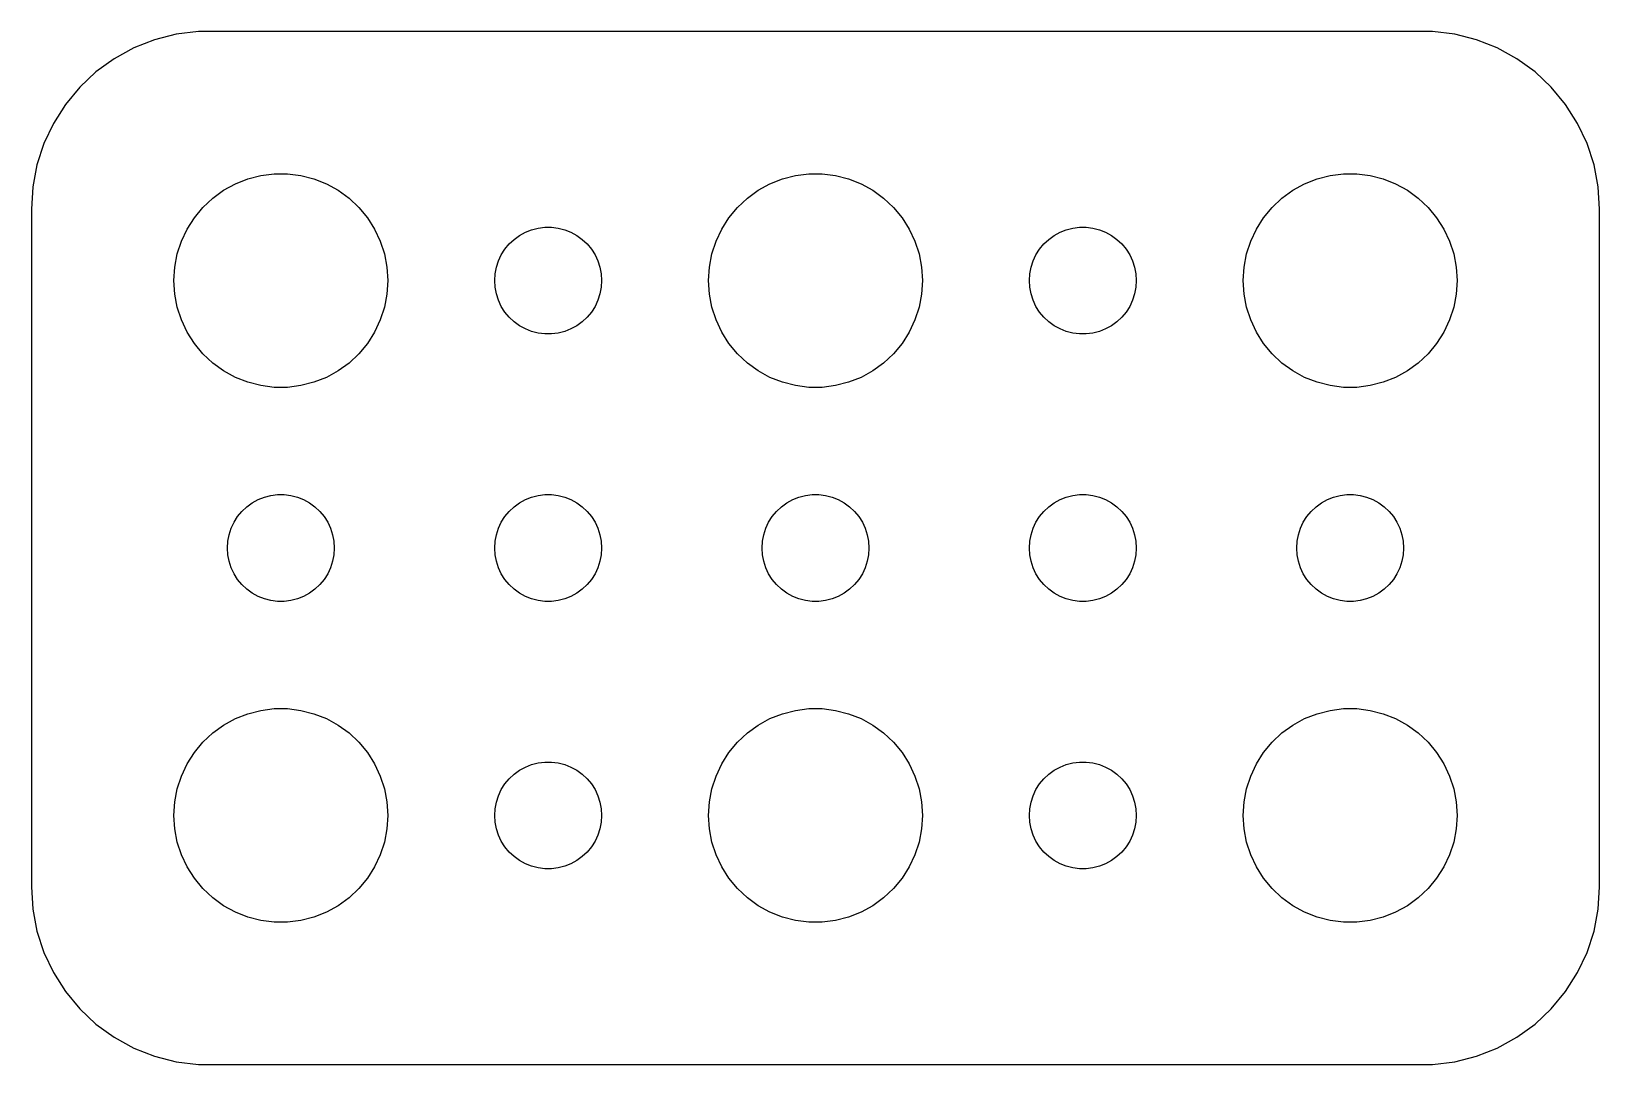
# Model space of a CAD drawing. Header units: metres. Extents: x -22 to 22, y -14.5 to 14.5.
import ezdxf

# ---------------------------------------------------------------- set-up
doc = ezdxf.new("R2010")
doc.units = ezdxf.units.M

msp = doc.modelspace()

# ---------------------------------------------------------------- linework, layer by layer
for p, q in [((-18.5451, 14.2553), (-19.1289, 14.0241)), ((-17.9369, 14.4114), (-18.5451, 14.2553)), ((-17.3139, 14.4901), (-17.9369, 14.4114)), ((17.3139, 14.4901), (-17.3139, 14.4901)), ((17.9369, 14.4114), (17.3139, 14.4901)), ((18.5451, 14.2553), (17.9369, 14.4114)), ((19.1289, 14.0241), (18.5451, 14.2553)), ((-19.6791, 13.7216), (-20.1871, 13.3526)), ((-19.1289, 14.0241), (-19.6791, 13.7216)), ((19.6791, 13.7216), (19.1289, 14.0241)), ((20.1871, 13.3526), (19.6791, 13.7216)), ((-20.1871, 13.3526), (-20.6448, 12.9227)), ((20.6448, 12.9227), (20.1871, 13.3526)), ((-20.6448, 12.9227), (-21.0451, 12.4389)), ((21.0451, 12.4389), (20.6448, 12.9227)), ((-21.0451, 12.4389), (-21.3815, 11.9088)), ((21.3815, 11.9088), (21.0451, 12.4389)), ((-21.3815, 11.9088), (-21.6489, 11.3406)), ((21.6489, 11.3406), (21.3815, 11.9088)), ((-21.6489, 11.3406), (-21.8429, 10.7434)), ((21.8429, 10.7434), (21.6489, 11.3406)), ((-21.8429, 10.7434), (-21.9606, 10.1267)), ((21.9606, 10.1267), (21.8429, 10.7434)), ((-21.9606, 10.1267), (-22, 9.5)), ((-16.6075, 10.033), (-16.2773, 10.2145)), ((-16.2773, 10.2145), (-15.927, 10.3532)), ((-15.927, 10.3532), (-15.5621, 10.4469)), ((-15.5621, 10.4469), (-15.1884, 10.4941)), ((-15.1884, 10.4941), (-14.8116, 10.4941)), ((-14.8116, 10.4941), (-14.4379, 10.4469)), ((-14.4379, 10.4469), (-14.0729, 10.3532)), ((-14.0729, 10.3532), (-13.7227, 10.2145)), ((-13.7227, 10.2145), (-13.3925, 10.033)), ((-1.60747, 10.033), (-1.27733, 10.2145)), ((-1.27733, 10.2145), (-0.927048, 10.3532)), ((-0.927048, 10.3532), (-0.562134, 10.4469)), ((-0.562134, 10.4469), (-0.18837, 10.4941)), ((-0.18837, 10.4941), (0.18837, 10.4941)), ((0.18837, 10.4941), (0.562134, 10.4469)), ((0.562134, 10.4469), (0.927048, 10.3532)), ((0.927048, 10.3532), (1.27733, 10.2145)), ((1.27733, 10.2145), (1.60747, 10.033)), ((13.3925, 10.033), (13.7227, 10.2145)), ((13.7227, 10.2145), (14.0729, 10.3532)), ((14.0729, 10.3532), (14.4379, 10.4469)), ((14.4379, 10.4469), (14.8116, 10.4941)), ((14.8116, 10.4941), (15.1884, 10.4941)), ((15.1884, 10.4941), (15.5621, 10.4469)), ((15.5621, 10.4469), (15.927, 10.3532)), ((15.927, 10.3532), (16.2773, 10.2145)), ((16.2773, 10.2145), (16.6075, 10.033)), ((22, 9.5), (21.9606, 10.1267)), ((-17.1869, 9.55363), (-16.9123, 9.81154)), ((-16.9123, 9.81154), (-16.6075, 10.033)), ((-13.3925, 10.033), (-13.0877, 9.81154)), ((-13.0877, 9.81154), (-12.8131, 9.55363)), ((-2.1869, 9.55363), (-1.91226, 9.81154)), ((-1.91226, 9.81154), (-1.60747, 10.033)), ((1.60747, 10.033), (1.91226, 9.81154)), ((1.91226, 9.81154), (2.1869, 9.55363)), ((12.8131, 9.55363), (13.0877, 9.81154)), ((13.0877, 9.81154), (13.3925, 10.033)), ((16.6075, 10.033), (16.9123, 9.81154)), ((16.9123, 9.81154), (17.1869, 9.55363)), ((-22, 9.5), (-22, -9.5)), ((-17.6289, 8.94525), (-17.427, 9.26335)), ((-17.427, 9.26335), (-17.1869, 9.55363)), ((-12.8131, 9.55363), (-12.5729, 9.26335)), ((-12.5729, 9.26335), (-12.3711, 8.94525)), ((-2.62891, 8.94525), (-2.42705, 9.26335)), ((-2.42705, 9.26335), (-2.1869, 9.55363)), ((2.1869, 9.55363), (2.42705, 9.26335)), ((2.42705, 9.26335), (2.62891, 8.94525)), ((12.3711, 8.94525), (12.5729, 9.26335)), ((12.5729, 9.26335), (12.8131, 9.55363)), ((17.1869, 9.55363), (17.427, 9.26335)), ((17.427, 9.26335), (17.6289, 8.94525)), ((22, -9.5), (22, 9.5)), ((-17.7893, 8.60437), (-17.6289, 8.94525)), ((-12.3711, 8.94525), (-12.2107, 8.60437)), ((-8.30373, 8.76648), (-8.13866, 8.85724)), ((-8.13866, 8.85724), (-7.96352, 8.92657)), ((-7.96352, 8.92657), (-7.78107, 8.97342)), ((-7.78107, 8.97342), (-7.59418, 8.99704)), ((-7.59418, 8.99704), (-7.40581, 8.99704)), ((-7.40581, 8.99704), (-7.21892, 8.97342)), ((-7.21892, 8.97342), (-7.03647, 8.92657)), ((-7.03647, 8.92657), (-6.86133, 8.85724)), ((-6.86133, 8.85724), (-6.69626, 8.76648)), ((-2.78932, 8.60437), (-2.62891, 8.94525)), ((2.62891, 8.94525), (2.78932, 8.60437)), ((6.69626, 8.76648), (6.86133, 8.85724)), ((6.86133, 8.85724), (7.03647, 8.92657)), ((7.03647, 8.92657), (7.21892, 8.97342)), ((7.21892, 8.97342), (7.40581, 8.99704)), ((7.40581, 8.99704), (7.59418, 8.99704)), ((7.59418, 8.99704), (7.78107, 8.97342)), ((7.78107, 8.97342), (7.96352, 8.92657)), ((7.96352, 8.92657), (8.13866, 8.85724)), ((8.13866, 8.85724), (8.30373, 8.76648)), ((12.2107, 8.60437), (12.3711, 8.94525)), ((17.6289, 8.94525), (17.7893, 8.60437)), ((-17.9057, 8.24606), (-17.7893, 8.60437)), ((-12.2107, 8.60437), (-12.0942, 8.24606)), ((-8.81445, 8.22263), (-8.71352, 8.38167)), ((-8.71352, 8.38167), (-8.59344, 8.52681)), ((-8.59344, 8.52681), (-8.45613, 8.65576)), ((-8.45613, 8.65576), (-8.30373, 8.76648)), ((-6.69626, 8.76648), (-6.54385, 8.65576)), ((-6.54385, 8.65576), (-6.40654, 8.52681)), ((-6.40654, 8.52681), (-6.28647, 8.38167)), ((-6.28647, 8.38167), (-6.18553, 8.22263)), ((-2.90575, 8.24606), (-2.78932, 8.60437)), ((2.78932, 8.60437), (2.90575, 8.24606)), ((6.18553, 8.22263), (6.28647, 8.38167)), ((6.28647, 8.38167), (6.40654, 8.52681)), ((6.40654, 8.52681), (6.54385, 8.65576)), ((6.54385, 8.65576), (6.69626, 8.76648)), ((8.30373, 8.76648), (8.45613, 8.65576)), ((8.45613, 8.65576), (8.59344, 8.52681)), ((8.59344, 8.52681), (8.71352, 8.38167)), ((8.71352, 8.38167), (8.81445, 8.22263)), ((12.0942, 8.24606), (12.2107, 8.60437)), ((17.7893, 8.60437), (17.9057, 8.24606)), ((-17.9763, 7.87599), (-17.9057, 8.24606)), ((-12.0942, 8.24606), (-12.0237, 7.87599)), ((-8.95287, 7.87303), (-8.89465, 8.05219)), ((-8.89465, 8.05219), (-8.81445, 8.22263)), ((-6.18553, 8.22263), (-6.10533, 8.05219)), ((-6.10533, 8.05219), (-6.04712, 7.87303)), ((-2.97633, 7.87599), (-2.90575, 8.24606)), ((2.90575, 8.24606), (2.97633, 7.87599)), ((6.04712, 7.87303), (6.10533, 8.05219)), ((6.10533, 8.05219), (6.18553, 8.22263)), ((8.81445, 8.22263), (8.89465, 8.05219)), ((8.89465, 8.05219), (8.95287, 7.87303)), ((12.0237, 7.87599), (12.0942, 8.24606)), ((17.9057, 8.24606), (17.9763, 7.87599)), ((-18, 7.5), (-17.9763, 7.87599)), ((-17.9763, 7.12399), (-18, 7.5)), ((-12.0237, 7.87599), (-12, 7.5)), ((-12, 7.5), (-12.0237, 7.12399)), ((-9, 7.5), (-8.98816, 7.68799)), ((-8.98816, 7.312), (-9, 7.5)), ((-8.98816, 7.68799), (-8.95287, 7.87303)), ((-6.04712, 7.87303), (-6.01183, 7.68799)), ((-6.01183, 7.68799), (-6, 7.5)), ((-6, 7.5), (-6.01183, 7.312)), ((-3, 7.5), (-2.97633, 7.87599)), ((-2.97633, 7.12399), (-3, 7.5)), ((2.97633, 7.87599), (3, 7.5)), ((3, 7.5), (2.97633, 7.12399)), ((6, 7.5), (6.01183, 7.68799)), ((6.01183, 7.312), (6, 7.5)), ((6.01183, 7.68799), (6.04712, 7.87303)), ((8.95287, 7.87303), (8.98816, 7.68799)), ((8.98816, 7.68799), (9, 7.5)), ((9, 7.5), (8.98816, 7.312)), ((12, 7.5), (12.0237, 7.87599)), ((12.0237, 7.12399), (12, 7.5)), ((17.9763, 7.87599), (18, 7.5)), ((18, 7.5), (17.9763, 7.12399)), ((-17.9057, 6.75392), (-17.9763, 7.12399)), ((-12.0237, 7.12399), (-12.0942, 6.75392)), ((-8.95287, 7.12695), (-8.98816, 7.312)), ((-8.89465, 6.9478), (-8.95287, 7.12695)), ((-6.04712, 7.12695), (-6.10533, 6.9478)), ((-6.01183, 7.312), (-6.04712, 7.12695)), ((-2.90575, 6.75392), (-2.97633, 7.12399)), ((2.97633, 7.12399), (2.90575, 6.75392)), ((6.04712, 7.12695), (6.01183, 7.312)), ((6.10533, 6.9478), (6.04712, 7.12695)), ((8.95287, 7.12695), (8.89465, 6.9478)), ((8.98816, 7.312), (8.95287, 7.12695)), ((12.0942, 6.75392), (12.0237, 7.12399)), ((17.9763, 7.12399), (17.9057, 6.75392)), ((-17.7893, 6.39561), (-17.9057, 6.75392)), ((-12.0942, 6.75392), (-12.2107, 6.39561)), ((-8.81445, 6.77736), (-8.89465, 6.9478)), ((-8.71352, 6.61832), (-8.81445, 6.77736)), ((-8.59344, 6.47318), (-8.71352, 6.61832)), ((-6.28647, 6.61832), (-6.40654, 6.47318)), ((-6.18553, 6.77736), (-6.28647, 6.61832)), ((-6.10533, 6.9478), (-6.18553, 6.77736)), ((-2.78932, 6.39561), (-2.90575, 6.75392)), ((2.90575, 6.75392), (2.78932, 6.39561)), ((6.18553, 6.77736), (6.10533, 6.9478)), ((6.28647, 6.61832), (6.18553, 6.77736)), ((6.40654, 6.47318), (6.28647, 6.61832)), ((8.71352, 6.61832), (8.59344, 6.47318)), ((8.81445, 6.77736), (8.71352, 6.61832)), ((8.89465, 6.9478), (8.81445, 6.77736)), ((12.2107, 6.39561), (12.0942, 6.75392)), ((17.9057, 6.75392), (17.7893, 6.39561)), ((-17.6289, 6.05473), (-17.7893, 6.39561)), ((-12.2107, 6.39561), (-12.3711, 6.05473)), ((-8.45613, 6.34422), (-8.59344, 6.47318)), ((-8.30373, 6.23351), (-8.45613, 6.34422)), ((-8.13866, 6.14275), (-8.30373, 6.23351)), ((-6.69626, 6.23351), (-6.86133, 6.14275)), ((-6.54385, 6.34422), (-6.69626, 6.23351)), ((-6.40654, 6.47318), (-6.54385, 6.34422)), ((-2.62891, 6.05473), (-2.78932, 6.39561)), ((2.78932, 6.39561), (2.62891, 6.05473)), ((6.54385, 6.34422), (6.40654, 6.47318)), ((6.69626, 6.23351), (6.54385, 6.34422)), ((6.86133, 6.14275), (6.69626, 6.23351)), ((8.30373, 6.23351), (8.13866, 6.14275)), ((8.45613, 6.34422), (8.30373, 6.23351)), ((8.59344, 6.47318), (8.45613, 6.34422)), ((12.3711, 6.05473), (12.2107, 6.39561)), ((17.7893, 6.39561), (17.6289, 6.05473)), ((-17.427, 5.73663), (-17.6289, 6.05473)), ((-17.1869, 5.44635), (-17.427, 5.73663)), ((-12.5729, 5.73663), (-12.8131, 5.44635)), ((-12.3711, 6.05473), (-12.5729, 5.73663)), ((-7.96352, 6.07341), (-8.13866, 6.14275)), ((-7.78107, 6.02657), (-7.96352, 6.07341)), ((-7.59418, 6.00294), (-7.78107, 6.02657)), ((-7.40581, 6.00294), (-7.59418, 6.00294)), ((-7.21892, 6.02657), (-7.40581, 6.00294)), ((-7.03647, 6.07341), (-7.21892, 6.02657)), ((-6.86133, 6.14275), (-7.03647, 6.07341)), ((-2.42705, 5.73663), (-2.62891, 6.05473)), ((-2.1869, 5.44635), (-2.42705, 5.73663)), ((2.42705, 5.73663), (2.1869, 5.44635)), ((2.62891, 6.05473), (2.42705, 5.73663)), ((7.03647, 6.07341), (6.86133, 6.14275)), ((7.21892, 6.02657), (7.03647, 6.07341)), ((7.40581, 6.00294), (7.21892, 6.02657)), ((7.59418, 6.00294), (7.40581, 6.00294)), ((7.78107, 6.02657), (7.59418, 6.00294)), ((7.96352, 6.07341), (7.78107, 6.02657)), ((8.13866, 6.14275), (7.96352, 6.07341)), ((12.5729, 5.73663), (12.3711, 6.05473)), ((12.8131, 5.44635), (12.5729, 5.73663)), ((17.427, 5.73663), (17.1869, 5.44635)), ((17.6289, 6.05473), (17.427, 5.73663)), ((-16.9123, 5.18845), (-17.1869, 5.44635)), ((-12.8131, 5.44635), (-13.0877, 5.18845)), ((-1.91226, 5.18845), (-2.1869, 5.44635)), ((2.1869, 5.44635), (1.91226, 5.18845)), ((13.0877, 5.18845), (12.8131, 5.44635)), ((17.1869, 5.44635), (16.9123, 5.18845)), ((-16.6075, 4.96701), (-16.9123, 5.18845)), ((-16.2773, 4.78551), (-16.6075, 4.96701)), ((-13.3925, 4.96701), (-13.7227, 4.78551)), ((-13.0877, 5.18845), (-13.3925, 4.96701)), ((-1.60747, 4.96701), (-1.91226, 5.18845)), ((-1.27733, 4.78551), (-1.60747, 4.96701)), ((1.60747, 4.96701), (1.27733, 4.78551)), ((1.91226, 5.18845), (1.60747, 4.96701)), ((13.3925, 4.96701), (13.0877, 5.18845)), ((13.7227, 4.78551), (13.3925, 4.96701)), ((16.6075, 4.96701), (16.2773, 4.78551)), ((16.9123, 5.18845), (16.6075, 4.96701)), ((-15.927, 4.64682), (-16.2773, 4.78551)), ((-15.5621, 4.55313), (-15.927, 4.64682)), ((-15.1884, 4.50591), (-15.5621, 4.55313)), ((-14.8116, 4.50591), (-15.1884, 4.50591)), ((-14.4379, 4.55313), (-14.8116, 4.50591)), ((-14.0729, 4.64682), (-14.4379, 4.55313)), ((-13.7227, 4.78551), (-14.0729, 4.64682)), ((-0.927048, 4.64682), (-1.27733, 4.78551)), ((-0.562134, 4.55313), (-0.927048, 4.64682)), ((-0.18837, 4.50591), (-0.562134, 4.55313)), ((0.18837, 4.50591), (-0.18837, 4.50591)), ((0.562134, 4.55313), (0.18837, 4.50591)), ((0.927048, 4.64682), (0.562134, 4.55313)), ((1.27733, 4.78551), (0.927048, 4.64682)), ((14.0729, 4.64682), (13.7227, 4.78551)), ((14.4379, 4.55313), (14.0729, 4.64682)), ((14.8116, 4.50591), (14.4379, 4.55313)), ((15.1884, 4.50591), (14.8116, 4.50591)), ((15.5621, 4.55313), (15.1884, 4.50591)), ((15.927, 4.64682), (15.5621, 4.55313)), ((16.2773, 4.78551), (15.927, 4.64682)), ((-15.8037, 1.26648), (-15.6387, 1.35724)), ((-15.6387, 1.35724), (-15.4635, 1.42657)), ((-15.4635, 1.42657), (-15.2811, 1.47342)), ((-15.2811, 1.47342), (-15.0942, 1.49704)), ((-15.0942, 1.49704), (-14.9058, 1.49704)), ((-14.9058, 1.49704), (-14.7189, 1.47342)), ((-14.7189, 1.47342), (-14.5365, 1.42657)), ((-14.5365, 1.42657), (-14.3613, 1.35724)), ((-14.3613, 1.35724), (-14.1963, 1.26648)), ((-8.30373, 1.26648), (-8.13866, 1.35724)), ((-8.13866, 1.35724), (-7.96352, 1.42657)), ((-7.96352, 1.42657), (-7.78107, 1.47342)), ((-7.78107, 1.47342), (-7.59418, 1.49704)), ((-7.59418, 1.49704), (-7.40581, 1.49704)), ((-7.40581, 1.49704), (-7.21892, 1.47342)), ((-7.21892, 1.47342), (-7.03647, 1.42657)), ((-7.03647, 1.42657), (-6.86133, 1.35724)), ((-6.86133, 1.35724), (-6.69626, 1.26648)), ((-0.803726, 1.26648), (-0.638657, 1.35724)), ((-0.638657, 1.35724), (-0.463516, 1.42657)), ((-0.463516, 1.42657), (-0.281067, 1.47342)), ((-0.281067, 1.47342), (-0.094177, 1.49704)), ((-0.094177, 1.49704), (0.094177, 1.49704)), ((0.094177, 1.49704), (0.281067, 1.47342)), ((0.281067, 1.47342), (0.463516, 1.42657)), ((0.463516, 1.42657), (0.638657, 1.35724)), ((0.638657, 1.35724), (0.803726, 1.26648)), ((6.69626, 1.26648), (6.86133, 1.35724)), ((6.86133, 1.35724), (7.03647, 1.42657)), ((7.03647, 1.42657), (7.21892, 1.47342)), ((7.21892, 1.47342), (7.40581, 1.49704)), ((7.40581, 1.49704), (7.59418, 1.49704)), ((7.59418, 1.49704), (7.78107, 1.47342)), ((7.78107, 1.47342), (7.96352, 1.42657)), ((7.96352, 1.42657), (8.13866, 1.35724)), ((8.13866, 1.35724), (8.30373, 1.26648)), ((14.1963, 1.26648), (14.3613, 1.35724)), ((14.3613, 1.35724), (14.5365, 1.42657)), ((14.5365, 1.42657), (14.7189, 1.47342)), ((14.7189, 1.47342), (14.9058, 1.49704)), ((14.9058, 1.49704), (15.0942, 1.49704)), ((15.0942, 1.49704), (15.2811, 1.47342)), ((15.2811, 1.47342), (15.4635, 1.42657)), ((15.4635, 1.42657), (15.6387, 1.35724)), ((15.6387, 1.35724), (15.8037, 1.26648)), ((-16.3145, 0.722626), (-16.2135, 0.881668)), ((-16.2135, 0.881668), (-16.0934, 1.02681)), ((-16.0934, 1.02681), (-15.9561, 1.15576)), ((-15.9561, 1.15576), (-15.8037, 1.26648)), ((-14.1963, 1.26648), (-14.0439, 1.15576)), ((-14.0439, 1.15576), (-13.9065, 1.02681)), ((-13.9065, 1.02681), (-13.7865, 0.881668)), ((-13.7865, 0.881668), (-13.6855, 0.722626)), ((-8.81445, 0.722626), (-8.71352, 0.881668)), ((-8.71352, 0.881668), (-8.59344, 1.02681)), ((-8.59344, 1.02681), (-8.45613, 1.15576)), ((-8.45613, 1.15576), (-8.30373, 1.26648)), ((-6.69626, 1.26648), (-6.54385, 1.15576)), ((-6.54385, 1.15576), (-6.40654, 1.02681)), ((-6.40654, 1.02681), (-6.28647, 0.881668)), ((-6.28647, 0.881668), (-6.18553, 0.722626)), ((-1.31445, 0.722626), (-1.21352, 0.881668)), ((-1.21352, 0.881668), (-1.09344, 1.02681)), ((-1.09344, 1.02681), (-0.956131, 1.15576)), ((-0.956131, 1.15576), (-0.803726, 1.26648)), ((0.803726, 1.26648), (0.956131, 1.15576)), ((0.956131, 1.15576), (1.09344, 1.02681)), ((1.09344, 1.02681), (1.21352, 0.881668)), ((1.21352, 0.881668), (1.31445, 0.722626)), ((6.18553, 0.722626), (6.28647, 0.881668)), ((6.28647, 0.881668), (6.40654, 1.02681)), ((6.40654, 1.02681), (6.54385, 1.15576)), ((6.54385, 1.15576), (6.69626, 1.26648)), ((8.30373, 1.26648), (8.45613, 1.15576)), ((8.45613, 1.15576), (8.59344, 1.02681)), ((8.59344, 1.02681), (8.71352, 0.881668)), ((8.71352, 0.881668), (8.81445, 0.722626)), ((13.6855, 0.722626), (13.7865, 0.881668)), ((13.7865, 0.881668), (13.9065, 1.02681)), ((13.9065, 1.02681), (14.0439, 1.15576)), ((14.0439, 1.15576), (14.1963, 1.26648)), ((15.8037, 1.26648), (15.9561, 1.15576)), ((15.9561, 1.15576), (16.0934, 1.02681)), ((16.0934, 1.02681), (16.2135, 0.881668)), ((16.2135, 0.881668), (16.3145, 0.722626)), ((-16.4529, 0.373032), (-16.3947, 0.552185)), ((-16.3947, 0.552185), (-16.3145, 0.722626)), ((-13.6855, 0.722626), (-13.6053, 0.552185)), ((-13.6053, 0.552185), (-13.5471, 0.373032)), ((-8.95287, 0.373032), (-8.89465, 0.552185)), ((-8.89465, 0.552185), (-8.81445, 0.722626)), ((-6.18553, 0.722626), (-6.10533, 0.552185)), ((-6.10533, 0.552185), (-6.04712, 0.373032)), ((-1.45287, 0.373032), (-1.39465, 0.552185)), ((-1.39465, 0.552185), (-1.31445, 0.722626)), ((1.31445, 0.722626), (1.39465, 0.552185)), ((1.39465, 0.552185), (1.45287, 0.373032)), ((6.04712, 0.373032), (6.10533, 0.552185)), ((6.10533, 0.552185), (6.18553, 0.722626)), ((8.81445, 0.722626), (8.89465, 0.552185)), ((8.89465, 0.552185), (8.95287, 0.373032)), ((13.5471, 0.373032), (13.6053, 0.552185)), ((13.6053, 0.552185), (13.6855, 0.722626)), ((16.3145, 0.722626), (16.3947, 0.552185)), ((16.3947, 0.552185), (16.4529, 0.373032)), ((-16.5, 0), (-16.4882, 0.187988)), ((-16.4882, -0.187988), (-16.5, 0)), ((-16.4882, 0.187988), (-16.4529, 0.373032)), ((-13.5471, 0.373032), (-13.5118, 0.187988)), ((-13.5118, 0.187988), (-13.5, 0)), ((-13.5, 0), (-13.5118, -0.187988)), ((-9, 0), (-8.98816, 0.187988)), ((-8.98816, -0.187988), (-9, 0)), ((-8.98816, 0.187988), (-8.95287, 0.373032)), ((-6.04712, 0.373032), (-6.01183, 0.187988)), ((-6.01183, 0.187988), (-6, 0)), ((-6, 0), (-6.01183, -0.187988)), ((-1.5, 0), (-1.48816, 0.187988)), ((-1.48816, -0.187988), (-1.5, 0)), ((-1.48816, 0.187988), (-1.45287, 0.373032)), ((1.45287, 0.373032), (1.48816, 0.187988)), ((1.48816, 0.187988), (1.5, 0)), ((1.5, 0), (1.48816, -0.187988)), ((6, 0), (6.01183, 0.187988)), ((6.01183, -0.187988), (6, 0)), ((6.01183, 0.187988), (6.04712, 0.373032)), ((8.95287, 0.373032), (8.98816, 0.187988)), ((8.98816, 0.187988), (9, 0)), ((9, 0), (8.98816, -0.187988)), ((13.5, 0), (13.5118, 0.187988)), ((13.5118, -0.187988), (13.5, 0)), ((13.5118, 0.187988), (13.5471, 0.373032)), ((16.4529, 0.373032), (16.4882, 0.187988)), ((16.4882, 0.187988), (16.5, 0)), ((16.5, 0), (16.4882, -0.187988)), ((-16.4529, -0.373032), (-16.4882, -0.187988)), ((-16.3947, -0.552185), (-16.4529, -0.373032)), ((-13.5471, -0.373032), (-13.6053, -0.552185)), ((-13.5118, -0.187988), (-13.5471, -0.373032)), ((-8.95287, -0.373032), (-8.98816, -0.187988)), ((-8.89465, -0.552185), (-8.95287, -0.373032)), ((-6.04712, -0.373032), (-6.10533, -0.552185)), ((-6.01183, -0.187988), (-6.04712, -0.373032)), ((-1.45287, -0.373032), (-1.48816, -0.187988)), ((-1.39465, -0.552185), (-1.45287, -0.373032)), ((1.45287, -0.373032), (1.39465, -0.552185)), ((1.48816, -0.187988), (1.45287, -0.373032)), ((6.04712, -0.373032), (6.01183, -0.187988)), ((6.10533, -0.552185), (6.04712, -0.373032)), ((8.95287, -0.373032), (8.89465, -0.552185)), ((8.98816, -0.187988), (8.95287, -0.373032)), ((13.5471, -0.373032), (13.5118, -0.187988)), ((13.6053, -0.552185), (13.5471, -0.373032)), ((16.4529, -0.373032), (16.3947, -0.552185)), ((16.4882, -0.187988), (16.4529, -0.373032)), ((-16.3145, -0.722626), (-16.3947, -0.552185)), ((-16.2135, -0.881668), (-16.3145, -0.722626)), ((-13.6855, -0.722626), (-13.7865, -0.881668)), ((-13.6053, -0.552185), (-13.6855, -0.722626)), ((-8.81445, -0.722626), (-8.89465, -0.552185)), ((-8.71352, -0.881668), (-8.81445, -0.722626)), ((-6.18553, -0.722626), (-6.28647, -0.881668)), ((-6.10533, -0.552185), (-6.18553, -0.722626)), ((-1.31445, -0.722626), (-1.39465, -0.552185)), ((-1.21352, -0.881668), (-1.31445, -0.722626)), ((1.31445, -0.722626), (1.21352, -0.881668)), ((1.39465, -0.552185), (1.31445, -0.722626)), ((6.18553, -0.722626), (6.10533, -0.552185)), ((6.28647, -0.881668), (6.18553, -0.722626)), ((8.81445, -0.722626), (8.71352, -0.881668)), ((8.89465, -0.552185), (8.81445, -0.722626)), ((13.6855, -0.722626), (13.6053, -0.552185)), ((13.7865, -0.881668), (13.6855, -0.722626)), ((16.3145, -0.722626), (16.2135, -0.881668)), ((16.3947, -0.552185), (16.3145, -0.722626)), ((-16.0934, -1.02681), (-16.2135, -0.881668)), ((-15.9561, -1.15576), (-16.0934, -1.02681)), ((-15.8037, -1.26648), (-15.9561, -1.15576)), ((-15.6387, -1.35724), (-15.8037, -1.26648)), ((-14.1963, -1.26648), (-14.3613, -1.35724)), ((-14.0439, -1.15576), (-14.1963, -1.26648)), ((-13.9065, -1.02681), (-14.0439, -1.15576)), ((-13.7865, -0.881668), (-13.9065, -1.02681)), ((-8.59344, -1.02681), (-8.71352, -0.881668)), ((-8.45613, -1.15576), (-8.59344, -1.02681)), ((-8.30373, -1.26648), (-8.45613, -1.15576)), ((-8.13866, -1.35724), (-8.30373, -1.26648)), ((-6.69626, -1.26648), (-6.86133, -1.35724)), ((-6.54385, -1.15576), (-6.69626, -1.26648)), ((-6.40654, -1.02681), (-6.54385, -1.15576)), ((-6.28647, -0.881668), (-6.40654, -1.02681)), ((-1.09344, -1.02681), (-1.21352, -0.881668)), ((-0.956131, -1.15576), (-1.09344, -1.02681)), ((-0.803726, -1.26648), (-0.956131, -1.15576)), ((-0.638657, -1.35724), (-0.803726, -1.26648)), ((0.803726, -1.26648), (0.638657, -1.35724)), ((0.956131, -1.15576), (0.803726, -1.26648)), ((1.09344, -1.02681), (0.956131, -1.15576)), ((1.21352, -0.881668), (1.09344, -1.02681)), ((6.40654, -1.02681), (6.28647, -0.881668)), ((6.54385, -1.15576), (6.40654, -1.02681)), ((6.69626, -1.26648), (6.54385, -1.15576)), ((6.86133, -1.35724), (6.69626, -1.26648)), ((8.30373, -1.26648), (8.13866, -1.35724)), ((8.45613, -1.15576), (8.30373, -1.26648)), ((8.59344, -1.02681), (8.45613, -1.15576)), ((8.71352, -0.881668), (8.59344, -1.02681)), ((13.9065, -1.02681), (13.7865, -0.881668)), ((14.0439, -1.15576), (13.9065, -1.02681)), ((14.1963, -1.26648), (14.0439, -1.15576)), ((14.3613, -1.35724), (14.1963, -1.26648)), ((15.8037, -1.26648), (15.6387, -1.35724)), ((15.9561, -1.15576), (15.8037, -1.26648)), ((16.0934, -1.02681), (15.9561, -1.15576)), ((16.2135, -0.881668), (16.0934, -1.02681)), ((-15.4635, -1.42657), (-15.6387, -1.35724)), ((-15.2811, -1.47342), (-15.4635, -1.42657)), ((-15.0942, -1.49704), (-15.2811, -1.47342)), ((-14.9058, -1.49704), (-15.0942, -1.49704)), ((-14.7189, -1.47342), (-14.9058, -1.49704)), ((-14.5365, -1.42657), (-14.7189, -1.47342)), ((-14.3613, -1.35724), (-14.5365, -1.42657)), ((-7.96352, -1.42657), (-8.13866, -1.35724)), ((-7.78107, -1.47342), (-7.96352, -1.42657)), ((-7.59418, -1.49704), (-7.78107, -1.47342)), ((-7.40581, -1.49704), (-7.59418, -1.49704)), ((-7.21892, -1.47342), (-7.40581, -1.49704)), ((-7.03647, -1.42657), (-7.21892, -1.47342)), ((-6.86133, -1.35724), (-7.03647, -1.42657)), ((-0.463516, -1.42657), (-0.638657, -1.35724)), ((-0.281067, -1.47342), (-0.463516, -1.42657)), ((-0.094177, -1.49704), (-0.281067, -1.47342)), ((0.094177, -1.49704), (-0.094177, -1.49704)), ((0.281067, -1.47342), (0.094177, -1.49704)), ((0.463516, -1.42657), (0.281067, -1.47342)), ((0.638657, -1.35724), (0.463516, -1.42657)), ((7.03647, -1.42657), (6.86133, -1.35724)), ((7.21892, -1.47342), (7.03647, -1.42657)), ((7.40581, -1.49704), (7.21892, -1.47342)), ((7.59418, -1.49704), (7.40581, -1.49704)), ((7.78107, -1.47342), (7.59418, -1.49704)), ((7.96352, -1.42657), (7.78107, -1.47342)), ((8.13866, -1.35724), (7.96352, -1.42657)), ((14.5365, -1.42657), (14.3613, -1.35724)), ((14.7189, -1.47342), (14.5365, -1.42657)), ((14.9058, -1.49704), (14.7189, -1.47342)), ((15.0942, -1.49704), (14.9058, -1.49704)), ((15.2811, -1.47342), (15.0942, -1.49704)), ((15.4635, -1.42657), (15.2811, -1.47342)), ((15.6387, -1.35724), (15.4635, -1.42657)), ((-16.6075, -4.96701), (-16.2773, -4.78551)), ((-16.2773, -4.78551), (-15.927, -4.64682)), ((-15.927, -4.64682), (-15.5621, -4.55313)), ((-15.5621, -4.55313), (-15.1884, -4.50591)), ((-15.1884, -4.50591), (-14.8116, -4.50591)), ((-14.8116, -4.50591), (-14.4379, -4.55313)), ((-14.4379, -4.55313), (-14.0729, -4.64682)), ((-14.0729, -4.64682), (-13.7227, -4.78551)), ((-13.7227, -4.78551), (-13.3925, -4.96701)), ((-1.60747, -4.96701), (-1.27733, -4.78551)), ((-1.27733, -4.78551), (-0.927048, -4.64682)), ((-0.927048, -4.64682), (-0.562134, -4.55313)), ((-0.562134, -4.55313), (-0.18837, -4.50591)), ((-0.18837, -4.50591), (0.18837, -4.50591)), ((0.18837, -4.50591), (0.562134, -4.55313)), ((0.562134, -4.55313), (0.927048, -4.64682)), ((0.927048, -4.64682), (1.27733, -4.78551)), ((1.27733, -4.78551), (1.60747, -4.96701)), ((13.3925, -4.96701), (13.7227, -4.78551)), ((13.7227, -4.78551), (14.0729, -4.64682)), ((14.0729, -4.64682), (14.4379, -4.55313)), ((14.4379, -4.55313), (14.8116, -4.50591)), ((14.8116, -4.50591), (15.1884, -4.50591)), ((15.1884, -4.50591), (15.5621, -4.55313)), ((15.5621, -4.55313), (15.927, -4.64682)), ((15.927, -4.64682), (16.2773, -4.78551)), ((16.2773, -4.78551), (16.6075, -4.96701)), ((-17.1869, -5.44635), (-16.9123, -5.18845)), ((-16.9123, -5.18845), (-16.6075, -4.96701)), ((-13.3925, -4.96701), (-13.0877, -5.18845)), ((-13.0877, -5.18845), (-12.8131, -5.44635)), ((-2.1869, -5.44635), (-1.91226, -5.18845)), ((-1.91226, -5.18845), (-1.60747, -4.96701)), ((1.60747, -4.96701), (1.91226, -5.18845)), ((1.91226, -5.18845), (2.1869, -5.44635)), ((12.8131, -5.44635), (13.0877, -5.18845)), ((13.0877, -5.18845), (13.3925, -4.96701)), ((16.6075, -4.96701), (16.9123, -5.18845)), ((16.9123, -5.18845), (17.1869, -5.44635)), ((-17.427, -5.73663), (-17.1869, -5.44635)), ((-12.8131, -5.44635), (-12.5729, -5.73663)), ((-2.42705, -5.73663), (-2.1869, -5.44635)), ((2.1869, -5.44635), (2.42705, -5.73663)), ((12.5729, -5.73663), (12.8131, -5.44635)), ((17.1869, -5.44635), (17.427, -5.73663)), ((-17.7893, -6.39561), (-17.6289, -6.05473)), ((-17.6289, -6.05473), (-17.427, -5.73663)), ((-12.5729, -5.73663), (-12.3711, -6.05473)), ((-12.3711, -6.05473), (-12.2107, -6.39561)), ((-8.30373, -6.23351), (-8.13866, -6.14275)), ((-8.13866, -6.14275), (-7.96352, -6.07341)), ((-7.96352, -6.07341), (-7.78107, -6.02657)), ((-7.78107, -6.02657), (-7.59418, -6.00294)), ((-7.59418, -6.00294), (-7.40581, -6.00294)), ((-7.40581, -6.00294), (-7.21892, -6.02657)), ((-7.21892, -6.02657), (-7.03647, -6.07341)), ((-7.03647, -6.07341), (-6.86133, -6.14275)), ((-6.86133, -6.14275), (-6.69626, -6.23351)), ((-2.78932, -6.39561), (-2.62891, -6.05473)), ((-2.62891, -6.05473), (-2.42705, -5.73663)), ((2.42705, -5.73663), (2.62891, -6.05473)), ((2.62891, -6.05473), (2.78932, -6.39561)), ((6.69626, -6.23351), (6.86133, -6.14275)), ((6.86133, -6.14275), (7.03647, -6.07341)), ((7.03647, -6.07341), (7.21892, -6.02657)), ((7.21892, -6.02657), (7.40581, -6.00294)), ((7.40581, -6.00294), (7.59418, -6.00294)), ((7.59418, -6.00294), (7.78107, -6.02657)), ((7.78107, -6.02657), (7.96352, -6.07341)), ((7.96352, -6.07341), (8.13866, -6.14275)), ((8.13866, -6.14275), (8.30373, -6.23351)), ((12.2107, -6.39561), (12.3711, -6.05473)), ((12.3711, -6.05473), (12.5729, -5.73663)), ((17.427, -5.73663), (17.6289, -6.05473)), ((17.6289, -6.05473), (17.7893, -6.39561)), ((-17.9057, -6.75392), (-17.7893, -6.39561)), ((-12.2107, -6.39561), (-12.0942, -6.75392)), ((-8.71352, -6.61832), (-8.59344, -6.47318)), ((-8.59344, -6.47318), (-8.45613, -6.34422)), ((-8.45613, -6.34422), (-8.30373, -6.23351)), ((-6.69626, -6.23351), (-6.54385, -6.34422)), ((-6.54385, -6.34422), (-6.40654, -6.47318)), ((-6.40654, -6.47318), (-6.28647, -6.61832)), ((-2.90575, -6.75392), (-2.78932, -6.39561)), ((2.78932, -6.39561), (2.90575, -6.75392)), ((6.28647, -6.61832), (6.40654, -6.47318)), ((6.40654, -6.47318), (6.54385, -6.34422)), ((6.54385, -6.34422), (6.69626, -6.23351)), ((8.30373, -6.23351), (8.45613, -6.34422)), ((8.45613, -6.34422), (8.59344, -6.47318)), ((8.59344, -6.47318), (8.71352, -6.61832)), ((12.0942, -6.75392), (12.2107, -6.39561)), ((17.7893, -6.39561), (17.9057, -6.75392)), ((-17.9763, -7.12399), (-17.9057, -6.75392)), ((-12.0942, -6.75392), (-12.0237, -7.12399)), ((-8.95287, -7.12695), (-8.89465, -6.9478)), ((-8.89465, -6.9478), (-8.81445, -6.77736)), ((-8.81445, -6.77736), (-8.71352, -6.61832)), ((-6.28647, -6.61832), (-6.18553, -6.77736)), ((-6.18553, -6.77736), (-6.10533, -6.9478)), ((-6.10533, -6.9478), (-6.04712, -7.12695)), ((-2.97633, -7.12399), (-2.90575, -6.75392)), ((2.90575, -6.75392), (2.97633, -7.12399)), ((6.04712, -7.12695), (6.10533, -6.9478)), ((6.10533, -6.9478), (6.18553, -6.77736)), ((6.18553, -6.77736), (6.28647, -6.61832)), ((8.71352, -6.61832), (8.81445, -6.77736)), ((8.81445, -6.77736), (8.89465, -6.9478)), ((8.89465, -6.9478), (8.95287, -7.12695)), ((12.0237, -7.12399), (12.0942, -6.75392)), ((17.9057, -6.75392), (17.9763, -7.12399)), ((-18, -7.5), (-17.9763, -7.12399)), ((-12.0237, -7.12399), (-12, -7.5)), ((-9, -7.5), (-8.98816, -7.312)), ((-8.98816, -7.312), (-8.95287, -7.12695)), ((-6.04712, -7.12695), (-6.01183, -7.312)), ((-6.01183, -7.312), (-6, -7.5)), ((-3, -7.5), (-2.97633, -7.12399)), ((2.97633, -7.12399), (3, -7.5)), ((6, -7.5), (6.01183, -7.312)), ((6.01183, -7.312), (6.04712, -7.12695)), ((8.95287, -7.12695), (8.98816, -7.312)), ((8.98816, -7.312), (9, -7.5)), ((12, -7.5), (12.0237, -7.12399)), ((17.9763, -7.12399), (18, -7.5)), ((-17.9763, -7.87599), (-18, -7.5)), ((-17.9057, -8.24606), (-17.9763, -7.87599)), ((-12.0237, -7.87599), (-12.0942, -8.24606)), ((-12, -7.5), (-12.0237, -7.87599)), ((-8.98816, -7.68799), (-9, -7.5)), ((-8.95287, -7.87303), (-8.98816, -7.68799)), ((-8.89465, -8.05219), (-8.95287, -7.87303)), ((-6.04712, -7.87303), (-6.10533, -8.05219)), ((-6.01183, -7.68799), (-6.04712, -7.87303)), ((-6, -7.5), (-6.01183, -7.68799)), ((-2.97633, -7.87599), (-3, -7.5)), ((-2.90575, -8.24606), (-2.97633, -7.87599)), ((2.97633, -7.87599), (2.90575, -8.24606)), ((3, -7.5), (2.97633, -7.87599)), ((6.01183, -7.68799), (6, -7.5)), ((6.04712, -7.87303), (6.01183, -7.68799)), ((6.10533, -8.05219), (6.04712, -7.87303)), ((8.95287, -7.87303), (8.89465, -8.05219)), ((8.98816, -7.68799), (8.95287, -7.87303)), ((9, -7.5), (8.98816, -7.68799)), ((12.0237, -7.87599), (12, -7.5)), ((12.0942, -8.24606), (12.0237, -7.87599)), ((17.9763, -7.87599), (17.9057, -8.24606)), ((18, -7.5), (17.9763, -7.87599)), ((-17.7893, -8.60437), (-17.9057, -8.24606)), ((-12.0942, -8.24606), (-12.2107, -8.60437)), ((-8.81445, -8.22263), (-8.89465, -8.05219)), ((-8.71352, -8.38167), (-8.81445, -8.22263)), ((-6.18553, -8.22263), (-6.28647, -8.38167)), ((-6.10533, -8.05219), (-6.18553, -8.22263)), ((-2.78932, -8.60437), (-2.90575, -8.24606)), ((2.90575, -8.24606), (2.78932, -8.60437)), ((6.18553, -8.22263), (6.10533, -8.05219)), ((6.28647, -8.38167), (6.18553, -8.22263)), ((8.81445, -8.22263), (8.71352, -8.38167)), ((8.89465, -8.05219), (8.81445, -8.22263)), ((12.2107, -8.60437), (12.0942, -8.24606)), ((17.9057, -8.24606), (17.7893, -8.60437)), ((-17.6289, -8.94525), (-17.7893, -8.60437)), ((-12.2107, -8.60437), (-12.3711, -8.94525)), ((-8.59344, -8.52681), (-8.71352, -8.38167)), ((-8.45613, -8.65576), (-8.59344, -8.52681)), ((-8.30373, -8.76648), (-8.45613, -8.65576)), ((-8.13866, -8.85724), (-8.30373, -8.76648)), ((-6.69626, -8.76648), (-6.86133, -8.85724)), ((-6.54385, -8.65576), (-6.69626, -8.76648)), ((-6.40654, -8.52681), (-6.54385, -8.65576)), ((-6.28647, -8.38167), (-6.40654, -8.52681)), ((-2.62891, -8.94525), (-2.78932, -8.60437)), ((2.78932, -8.60437), (2.62891, -8.94525)), ((6.40654, -8.52681), (6.28647, -8.38167)), ((6.54385, -8.65576), (6.40654, -8.52681)), ((6.69626, -8.76648), (6.54385, -8.65576)), ((6.86133, -8.85724), (6.69626, -8.76648)), ((8.30373, -8.76648), (8.13866, -8.85724)), ((8.45613, -8.65576), (8.30373, -8.76648)), ((8.59344, -8.52681), (8.45613, -8.65576)), ((8.71352, -8.38167), (8.59344, -8.52681)), ((12.3711, -8.94525), (12.2107, -8.60437)), ((17.7893, -8.60437), (17.6289, -8.94525)), ((-17.427, -9.26335), (-17.6289, -8.94525)), ((-12.3711, -8.94525), (-12.5729, -9.26335)), ((-7.96352, -8.92657), (-8.13866, -8.85724)), ((-7.78107, -8.97342), (-7.96352, -8.92657)), ((-7.59418, -8.99704), (-7.78107, -8.97342)), ((-7.40581, -8.99704), (-7.59418, -8.99704)), ((-7.21892, -8.97342), (-7.40581, -8.99704)), ((-7.03647, -8.92657), (-7.21892, -8.97342)), ((-6.86133, -8.85724), (-7.03647, -8.92657)), ((-2.42705, -9.26335), (-2.62891, -8.94525)), ((2.62891, -8.94525), (2.42705, -9.26335)), ((7.03647, -8.92657), (6.86133, -8.85724)), ((7.21892, -8.97342), (7.03647, -8.92657)), ((7.40581, -8.99704), (7.21892, -8.97342)), ((7.59418, -8.99704), (7.40581, -8.99704)), ((7.78107, -8.97342), (7.59418, -8.99704)), ((7.96352, -8.92657), (7.78107, -8.97342)), ((8.13866, -8.85724), (7.96352, -8.92657)), ((12.5729, -9.26335), (12.3711, -8.94525)), ((17.6289, -8.94525), (17.427, -9.26335)), ((-22, -9.5), (-21.9606, -10.1267)), ((-17.1869, -9.55363), (-17.427, -9.26335)), ((-16.9123, -9.81154), (-17.1869, -9.55363)), ((-12.8131, -9.55363), (-13.0877, -9.81154)), ((-12.5729, -9.26335), (-12.8131, -9.55363)), ((-2.1869, -9.55363), (-2.42705, -9.26335)), ((-1.91226, -9.81154), (-2.1869, -9.55363)), ((2.1869, -9.55363), (1.91226, -9.81154)), ((2.42705, -9.26335), (2.1869, -9.55363)), ((12.8131, -9.55363), (12.5729, -9.26335)), ((13.0877, -9.81154), (12.8131, -9.55363)), ((17.1869, -9.55363), (16.9123, -9.81154)), ((17.427, -9.26335), (17.1869, -9.55363)), ((21.9606, -10.1267), (22, -9.5)), ((-16.6075, -10.033), (-16.9123, -9.81154)), ((-16.2773, -10.2145), (-16.6075, -10.033)), ((-13.3925, -10.033), (-13.7227, -10.2145)), ((-13.0877, -9.81154), (-13.3925, -10.033)), ((-1.60747, -10.033), (-1.91226, -9.81154)), ((-1.27733, -10.2145), (-1.60747, -10.033)), ((1.60747, -10.033), (1.27733, -10.2145)), ((1.91226, -9.81154), (1.60747, -10.033)), ((13.3925, -10.033), (13.0877, -9.81154)), ((13.7227, -10.2145), (13.3925, -10.033)), ((16.6075, -10.033), (16.2773, -10.2145)), ((16.9123, -9.81154), (16.6075, -10.033)), ((-21.9606, -10.1267), (-21.8429, -10.7434)), ((-15.927, -10.3532), (-16.2773, -10.2145)), ((-15.5621, -10.4469), (-15.927, -10.3532)), ((-15.1884, -10.4941), (-15.5621, -10.4469)), ((-14.8116, -10.4941), (-15.1884, -10.4941)), ((-14.4379, -10.4469), (-14.8116, -10.4941)), ((-14.0729, -10.3532), (-14.4379, -10.4469)), ((-13.7227, -10.2145), (-14.0729, -10.3532)), ((-0.927048, -10.3532), (-1.27733, -10.2145)), ((-0.562134, -10.4469), (-0.927048, -10.3532)), ((-0.18837, -10.4941), (-0.562134, -10.4469)), ((0.18837, -10.4941), (-0.18837, -10.4941)), ((0.562134, -10.4469), (0.18837, -10.4941)), ((0.927048, -10.3532), (0.562134, -10.4469)), ((1.27733, -10.2145), (0.927048, -10.3532)), ((14.0729, -10.3532), (13.7227, -10.2145)), ((14.4379, -10.4469), (14.0729, -10.3532)), ((14.8116, -10.4941), (14.4379, -10.4469)), ((15.1884, -10.4941), (14.8116, -10.4941)), ((15.5621, -10.4469), (15.1884, -10.4941)), ((15.927, -10.3532), (15.5621, -10.4469)), ((16.2773, -10.2145), (15.927, -10.3532)), ((21.8429, -10.7434), (21.9606, -10.1267)), ((-21.8429, -10.7434), (-21.6489, -11.3406)), ((21.6489, -11.3406), (21.8429, -10.7434)), ((-21.6489, -11.3406), (-21.3815, -11.9088)), ((21.3815, -11.9088), (21.6489, -11.3406)), ((-21.3815, -11.9088), (-21.0451, -12.4389)), ((21.0451, -12.4389), (21.3815, -11.9088)), ((-21.0451, -12.4389), (-20.6448, -12.9227)), ((20.6448, -12.9227), (21.0451, -12.4389)), ((-20.6448, -12.9227), (-20.1871, -13.3526)), ((20.1871, -13.3526), (20.6448, -12.9227)), ((-20.1871, -13.3526), (-19.6791, -13.7216)), ((19.6791, -13.7216), (20.1871, -13.3526)), ((-19.6791, -13.7216), (-19.1289, -14.0241)), ((-19.1289, -14.0241), (-18.5451, -14.2553)), ((18.5451, -14.2553), (19.1289, -14.0241)), ((19.1289, -14.0241), (19.6791, -13.7216)), ((-18.5451, -14.2553), (-17.9369, -14.4114)), ((-17.9369, -14.4114), (-17.3139, -14.4901)), ((-17.3139, -14.4901), (17.3139, -14.4901)), ((17.3139, -14.4901), (17.9369, -14.4114)), ((17.9369, -14.4114), (18.5451, -14.2553))]:
    msp.add_line(p, q)

doc.saveas('drawing.dxf')
